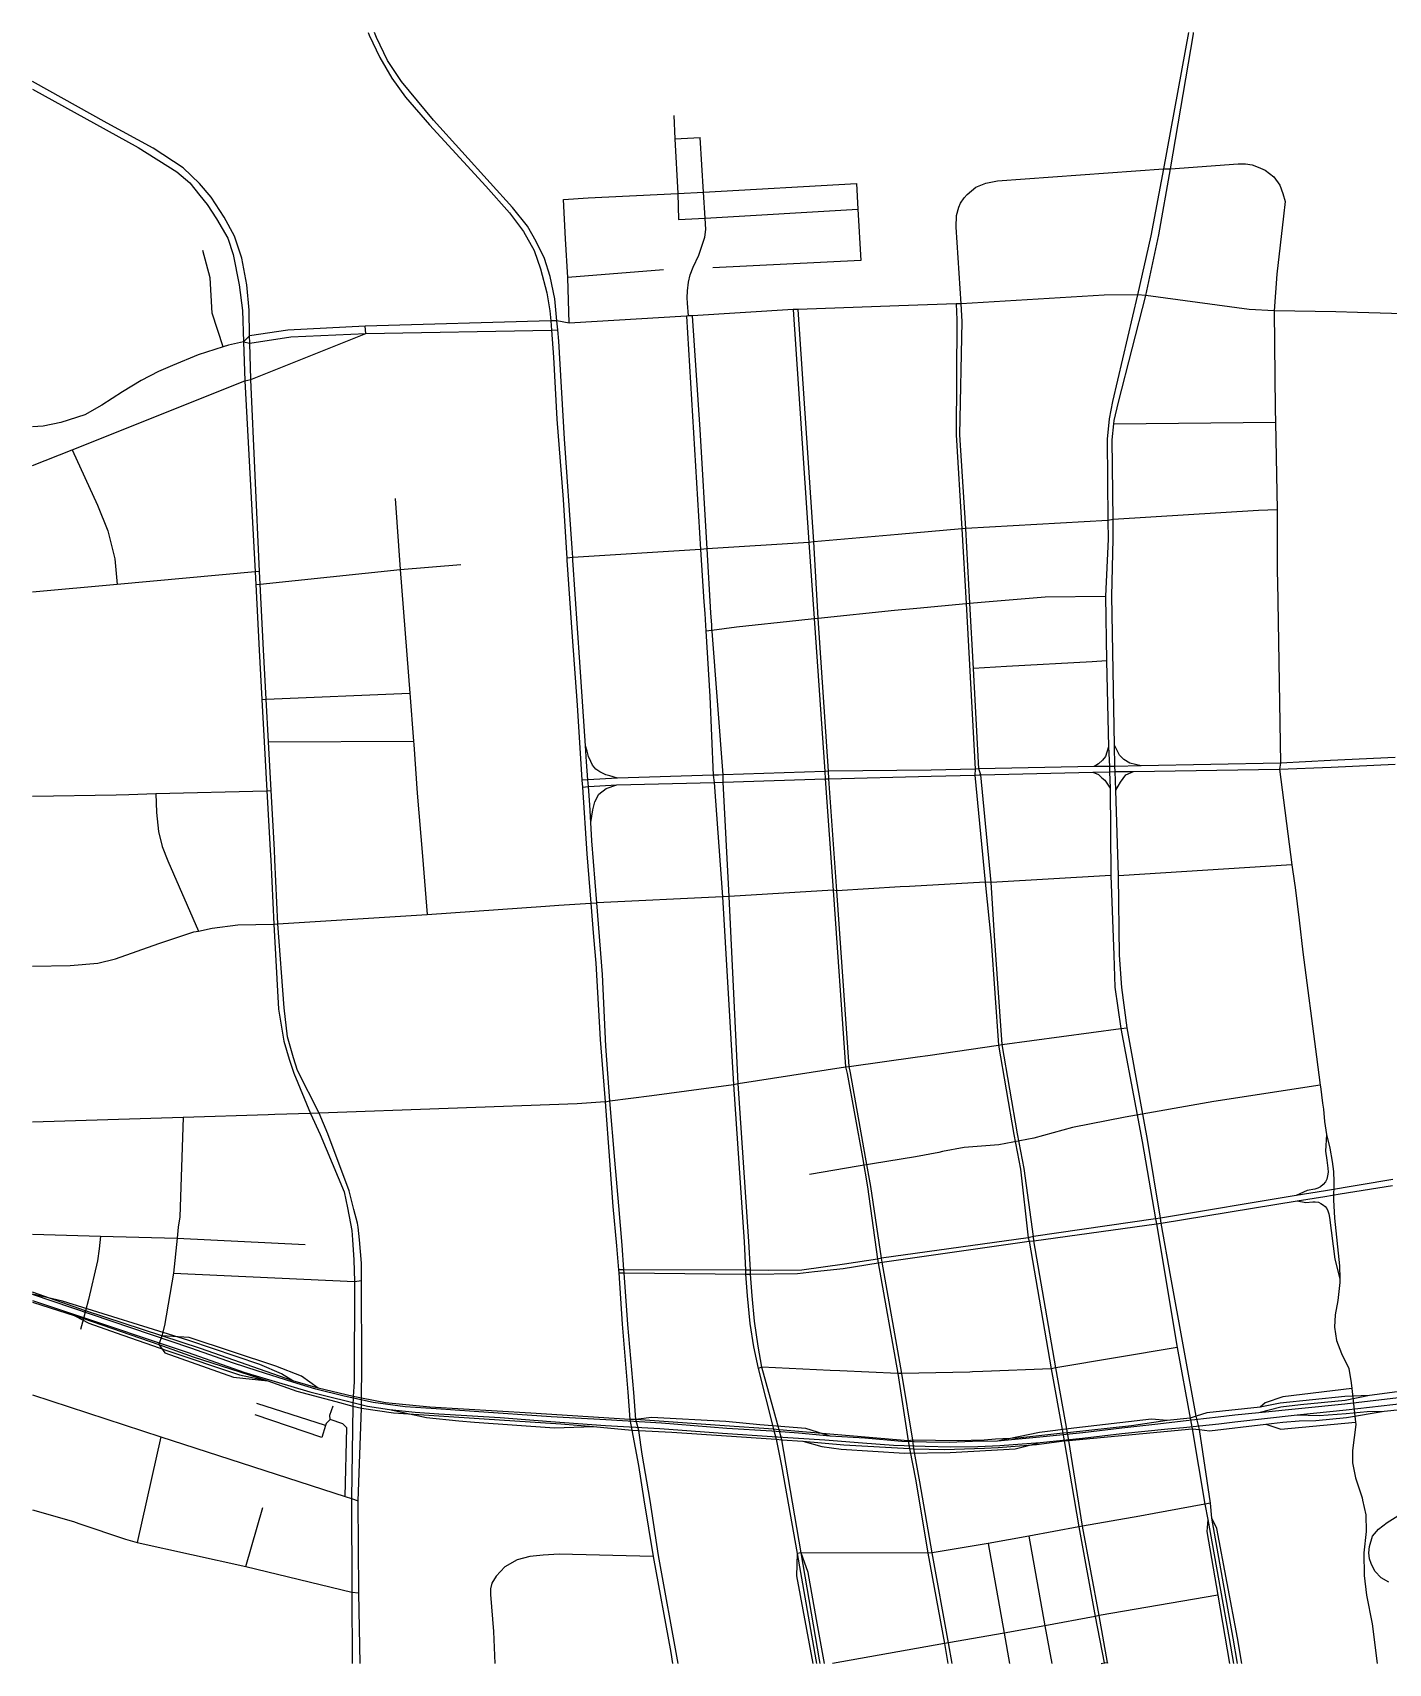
# Model space of a CAD drawing. Header units: inches. Extents: x 13422584 to 13430064, y 3681346 to 3685846.
# Drawn here: x 13422584 to 13426324, y 3681346 to 3685846 of the extents above; entities that cross this region are included whole.
import ezdxf

# ---------------------------------------------------------------- set-up
doc = ezdxf.new("R2010")
doc.units = ezdxf.units.IN
doc.header["$MEASUREMENT"] = 0

msp = doc.modelspace()

# ---------------------------------------------------------------- linework, layer by layer
for points in [[(13423509.4, 3685846), (13423512.1, 3685839.1), (13423541.3, 3685777.1), (13423574.4, 3685720.6), (13423612.6, 3685667.7), (13423678.7, 3685591.6), (13423771.9, 3685489.3), (13423834.2, 3685422)], [(13423845.4, 3685431.8), (13423689.8, 3685604.1), (13423600.8, 3685711.1), (13423562.9, 3685769), (13423531.8, 3685832.7), (13423526.7, 3685846)], [(13425772.6, 3685846), (13425702.9, 3685470.2), (13425668.1, 3685285.3), (13425631.2, 3685122.6), (13425562.4, 3684828.1), (13425553.1, 3684780.1), (13425547.8, 3684723.7), (13425549.7, 3684500), (13425550.1, 3684448.3)], [(13425564.2, 3684448.9), (13425564.1, 3684502.4), (13425561.4, 3684721.9), (13425565.9, 3684766.2), (13425566.9, 3684775.9), (13425579.1, 3684825.9), (13425654.4, 3685120.4), (13425690.2, 3685288.4), (13425722.3, 3685469.9), (13425785.5, 3685842.2)], [(13425785.5, 3685842.2), (13425786.2, 3685846)], [(13422999, 3685473.2), (13422916.3, 3685527.3), (13422789.6, 3685595.9), (13422583.6, 3685711.5)], [(13422583.6, 3685690.2), (13422875, 3685529), (13422981.2, 3685462)], [(13424352.2, 3685617), (13424355.6, 3685552.5), (13424363.5, 3685402.4), (13424365.4, 3685330.1), (13424438.7, 3685334.4), (13424859.8, 3685359)], [(13424355.6, 3685552.5), (13424424.8, 3685556.1)], [(13424392.6, 3685064.1), (13424389.8, 3685099.6), (13424388.9, 3685114.5), (13424389.8, 3685133), (13424393.1, 3685156.9), (13424397, 3685177.8), (13424405.4, 3685198.4), (13424420.9, 3685231.6), (13424431, 3685259.9), (13424437.6, 3685281.1), (13424440.3, 3685302.3), (13424438.7, 3685334.4), (13424434.1, 3685406), (13424424.8, 3685556.1)], [(13422981.2, 3685462), (13423016.9, 3685431.6), (13423045.1, 3685396.6), (13423065.3, 3685371.4), (13423091.2, 3685332.3), (13423121.6, 3685279.1), (13423136.8, 3685234), (13423153.7, 3685149.6), (13423162.4, 3685079.6), (13423164.9, 3684992.7), (13423169.3, 3684884.9), (13423197.7, 3684358.2), (13423199.6, 3684323.1), (13423208.2, 3684141.8), (13423215.8, 3684006.2), (13423222.3, 3683888.9), (13423229.8, 3683753.9), (13423238.9, 3683590), (13423240.3, 3683562.1), (13423248.6, 3683385.7), (13423261.8, 3683151.7), (13423276.1, 3683063.3), (13423291.2, 3683013.6), (13423303.8, 3682974.7), (13423349.7, 3682863.3)], [(13423374, 3682863.9), (13423314.2, 3682981.7), (13423302.8, 3683017), (13423286.9, 3683075.2), (13423277.1, 3683154.5), (13423260.4, 3683386.5), (13423252.1, 3683562.9), (13423250.7, 3683590.7), (13423241.6, 3683754.8), (13423234.1, 3683889), (13423227.6, 3684006.7), (13423220, 3684142.6), (13423211.4, 3684324.4), (13423209.8, 3684359), (13423185.9, 3684888.8), (13423182.9, 3684989.2), (13423181.8, 3685008.9), (13423180.8, 3685080.3), (13423174.1, 3685150), (13423160.6, 3685223.2), (13423140.9, 3685284.6), (13423112.4, 3685336.3), (13423075.8, 3685391.8), (13423043.7, 3685429.8), (13422999, 3685473.2)], [(13425145.4, 3685097.9), (13425131.2, 3685309.2), (13425132.4, 3685341.5), (13425138.4, 3685364.1), (13425143.2, 3685375.5), (13425153, 3685390.1), (13425161.7, 3685399.7), (13425185.6, 3685419.7), (13425213, 3685430.7), (13425245.3, 3685436.7), (13425702.9, 3685470.2), (13425722.3, 3685469.9)], [(13425722.3, 3685469.9), (13425908.8, 3685484.2), (13425929.6, 3685483.6), (13425948.2, 3685480.9), (13425964, 3685474.9), (13425983.5, 3685466.6), (13426007.5, 3685448), (13426023.9, 3685425), (13426032.6, 3685402.4), (13426038.7, 3685379.7), (13426034.5, 3685339.2), (13426015.7, 3685179.6), (13426008.3, 3685078.3), (13426011.6, 3684806.9), (13426012.3, 3684771.2), (13426017, 3684529.1), (13426017.1, 3684356.3)], [(13423834.2, 3685422), (13423899.5, 3685348.3), (13423937.3, 3685297.5), (13423966.8, 3685244.9), (13423985, 3685194.6), (13424001.6, 3685128.2), (13424010.5, 3685078.4), (13424012.7, 3685050.5), (13424014.6, 3685024.8), (13424020.3, 3684950), (13424029.7, 3684779.5), (13424046.7, 3684557.9), (13424055.2, 3684424.3), (13424057.1, 3684396.1), (13424057.5, 3684390.5), (13424072.2, 3684178.5), (13424085.4, 3683990), (13424098.9, 3683783.6)], [(13424123.5, 3683666.1), (13424120.6, 3683714.9), (13424116.7, 3683765.7), (13424115.1, 3683784.5), (13424111.2, 3683833.4), (13424108.3, 3683878.2), (13424093.2, 3684109.2), (13424074, 3684390.3), (13424073.5, 3684397.6), (13424071.8, 3684423.7), (13424051, 3684725.2), (13424035.6, 3684994.7), (13424032.5, 3685025.4), (13424029.9, 3685051.1), (13424023.8, 3685111.3), (13424011.3, 3685172.7), (13423995.4, 3685222.6), (13423972.2, 3685269.8), (13423948.8, 3685311.9), (13423907.3, 3685363.3), (13423845.4, 3685431.8)], [(13424064.1, 3685043.8), (13424060.2, 3685170.1), (13424054, 3685277.3), (13424047.7, 3685385.6), (13424115.7, 3685389.8), (13424363.5, 3685402.4), (13424434.1, 3685406), (13424855.9, 3685429.2), (13424859.8, 3685359), (13424867.8, 3685217.1)], [(13423109.5, 3684978.9), (13423078.9, 3685071.7), (13423073.7, 3685169.5), (13423053.4, 3685244.6)], [(13424324.2, 3685191.6), (13424060.2, 3685170.1)], [(13424867.8, 3685217.1), (13424459.7, 3685196.9)], [(13425631.2, 3685122.6), (13425539.1, 3685121.7), (13425145.4, 3685097.9), (13425131.4, 3685097.6), (13424973, 3685092.5), (13424695.8, 3685082.3), (13424681.8, 3685081.5), (13424403.5, 3685064.8), (13424392.6, 3685064.1), (13424387.2, 3685063.8), (13424064.1, 3685043.8), (13424029.9, 3685051.1)], [(13425131.4, 3685097.6), (13425133.3, 3685053), (13425130.9, 3684736.5), (13425147.2, 3684476.3), (13425158.6, 3684270.6), (13425183.8, 3683813.3), (13425182.6, 3683796.8), (13425211, 3683501.5), (13425228, 3683339.1), (13425247.8, 3683052.2), (13425290.4, 3682805.3)], [(13425300.6, 3682806.9), (13425258.1, 3683053.5), (13425238.3, 3683339.9), (13425228.2, 3683501.1), (13425199.3, 3683798), (13425194.1, 3683814.4), (13425178.8, 3684091.2), (13425168.9, 3684271.6), (13425157.5, 3684477.9), (13425141.1, 3684735.9), (13425147.6, 3685048.8), (13425145.4, 3685097.9)], [(13426178.5, 3685075.1), (13426008.3, 3685078.3), (13425939.9, 3685081.8), (13425654.4, 3685120.4), (13425631.2, 3685122.6)], [(13424029.9, 3685051.1), (13424012.7, 3685050.5), (13423501.3, 3685035.9), (13423287.6, 3685025.3), (13423181.8, 3685008.9), (13423164.9, 3684992.7)], [(13424387.2, 3685063.8), (13424425.5, 3684420.1), (13424435.6, 3684275.3), (13424437.5, 3684243.4)], [(13424454.8, 3684245), (13424444.8, 3684421.3), (13424424.7, 3684750.9), (13424403.5, 3685064.8)], [(13424681.8, 3685081.5), (13424724.4, 3684439.2), (13424739.3, 3684229), (13424769.1, 3683806.9), (13424769.9, 3683786.4), (13424792.3, 3683479.7), (13424826.1, 3682992.1), (13424830.7, 3682973.7), (13424872.5, 3682741.5)], [(13424881.3, 3682743.3), (13424839.6, 3682975.3), (13424835.9, 3682993.1), (13424801.8, 3683477.9), (13424779.9, 3683786.7), (13424779.2, 3683807.8), (13424750.8, 3684230.5), (13424739, 3684440.4), (13424695.8, 3685082.3)], [(13426237.9, 3685073.5), (13426178.5, 3685075.1)], [(13426457.2, 3685067.4), (13426237.9, 3685073.5)], [(13422583.6, 3684651.2), (13422692.8, 3684694.8), (13423169.3, 3684884.9), (13423185.9, 3684888.8), (13423503, 3685016.1), (13423501.3, 3685035.9)], [(13423164.9, 3684992.7), (13423182.9, 3684989.2), (13423296.3, 3685006.6), (13423503, 3685016.1), (13424014.6, 3685024.8), (13424032.5, 3685025.4)], [(13423164.9, 3684992.7), (13423123.9, 3684983.5), (13423109.5, 3684978.9), (13423039.9, 3684956.7), (13422969.8, 3684927.6), (13422931.1, 3684911), (13422883.4, 3684886.2), (13422831.4, 3684854.3), (13422774.3, 3684818), (13422727.3, 3684791.6), (13422661.5, 3684770.3), (13422612.3, 3684760), (13422583.6, 3684758.2)], [(13425565.9, 3684766.2), (13426012.3, 3684771.2)], [(13422692.8, 3684694.8), (13422762.6, 3684541.9), (13422791.2, 3684471.4), (13422810.3, 3684393.8), (13422816.6, 3684323.4)], [(13423583.6, 3684560.4), (13423597.8, 3684364.8), (13423624.3, 3684023), (13423634.5, 3683890.9), (13423635.3, 3683881.2), (13423644.1, 3683747), (13423658.7, 3683573.6), (13423672.2, 3683412.9)], [(13426017, 3684529.1), (13425965.6, 3684527.7), (13425564.1, 3684502.4), (13425549.7, 3684500), (13425157.5, 3684477.9), (13425147.2, 3684476.3), (13424970.9, 3684460.6), (13424739, 3684440.4), (13424724.4, 3684439.2), (13424444.8, 3684421.3), (13424425.5, 3684420.1), (13424073.5, 3684397.6), (13424057.1, 3684396.1)], [(13425550.1, 3684448.3), (13425543.1, 3684290.5), (13425545.6, 3684112.4), (13425551.7, 3683875), (13425553.8, 3683820.9), (13425554.4, 3683806.5)], [(13425569.6, 3683807.1), (13425568.9, 3683821), (13425567.8, 3683879.8), (13425560.7, 3684290.6), (13425564.2, 3684448.9)], [(13423199.6, 3684323.1), (13423211.4, 3684324.4), (13423597.8, 3684364.8), (13423764.6, 3684378.3)], [(13423209.8, 3684359), (13423197.7, 3684358.2), (13422816.6, 3684323.4), (13422583.6, 3684302.1)], [(13426017.1, 3684356.3), (13426017.6, 3684331.3)], [(13426017.6, 3684331.3), (13426025.5, 3683829.7), (13426023.1, 3683813.8), (13426057, 3683549.3), (13426065, 3683499.1)], [(13425023.1, 3684257.8), (13425158.6, 3684270.6), (13425168.9, 3684271.6), (13425199.9, 3684274.5), (13425376.6, 3684289.1), (13425543.1, 3684290.5)], [(13424437.5, 3684243.4), (13424439.6, 3684209.5)], [(13424440.5, 3684195.3), (13424457.6, 3684197.5), (13424525.7, 3684206.2), (13424697.4, 3684225.1), (13424739.3, 3684229), (13424750.8, 3684230.5), (13424961.4, 3684252), (13425012.2, 3684256.8)], [(13424456.8, 3684211), (13424454.8, 3684245)], [(13425012.2, 3684256.8), (13425023.1, 3684257.8)], [(13424439.6, 3684209.5), (13424440.5, 3684195.3), (13424451.6, 3684014.2), (13424461, 3683796.5), (13424463.6, 3683776.7), (13424486.2, 3683460.9), (13424516.9, 3682943.7), (13424546, 3682509.4), (13424549.7, 3682430.9), (13424549.9, 3682420), (13424554.6, 3682360.1)], [(13424568.3, 3682359.9), (13424564.2, 3682419.9), (13424563.5, 3682431.1), (13424559, 3682510.1), (13424529.6, 3682946.3), (13424504.8, 3683461.8), (13424488.5, 3683777.3), (13424488.8, 3683797.8), (13424457.7, 3684194.1), (13424457.6, 3684197.5), (13424456.8, 3684211)], [(13425545.6, 3684112.4), (13425506.3, 3684109.6), (13425270.1, 3684096.7), (13425178.8, 3684091.2)], [(13423215.8, 3684006.2), (13423227.6, 3684006.7), (13423624.3, 3684023)], [(13423234.1, 3683889), (13423634.5, 3683890.9)], [(13424196.7, 3683788.3), (13424176, 3683795.3), (13424165, 3683798.3), (13424157.4, 3683801.3), (13424148, 3683806.3), (13424137.4, 3683813.5), (13424128.3, 3683824.8), (13424123, 3683834.7), (13424117.3, 3683848.7), (13424113.1, 3683863.4), (13424108.3, 3683878.2)], [(13425551.7, 3683875), (13425543, 3683848.9), (13425535, 3683837.9), (13425523.7, 3683827.8), (13425512, 3683821.2)], [(13425641.6, 3683822.4), (13425610.4, 3683830.1), (13425593.7, 3683840.3), (13425582.1, 3683851.7), (13425567.8, 3683879.8)], [(13426163.5, 3683837.6), (13426025.5, 3683829.7), (13425641.6, 3683822.4), (13425568.9, 3683821)], [(13426342.1, 3683846), (13426163.5, 3683837.6)], [(13426165.8, 3683818.6), (13426342.2, 3683827.4)], [(13425568.9, 3683821), (13425553.8, 3683820.9), (13425512, 3683821.2), (13425194.1, 3683814.4), (13425183.8, 3683813.3), (13425061.9, 3683810.9), (13424779.2, 3683807.8), (13424769.1, 3683806.9), (13424488.8, 3683797.8), (13424475.9, 3683797.2), (13424461, 3683796.5), (13424196.7, 3683788.3), (13424115.1, 3683784.5), (13424098.9, 3683783.6)], [(13424098.9, 3683783.6), (13424100.5, 3683764.2), (13424112.1, 3683579.8), (13424123.5, 3683443.9)], [(13424194.8, 3683770), (13424463.6, 3683776.7), (13424488.5, 3683777.3), (13424769.9, 3683786.4), (13424779.9, 3683786.7), (13425062.3, 3683794.5)], [(13425062.3, 3683794.5), (13425182.6, 3683796.8), (13425184.8, 3683796.9), (13425195.1, 3683798), (13425199.3, 3683798), (13425508.6, 3683805.2), (13425554.4, 3683806.5), (13425569.6, 3683807.1)], [(13425508.6, 3683805.2), (13425523.7, 3683798.4), (13425533.5, 3683789.5), (13425541, 3683783.5), (13425555.7, 3683760.7)], [(13425554.4, 3683806.5), (13425555.7, 3683760.7), (13425558, 3683520.2), (13425565.8, 3683300.2), (13425569.2, 3683212.4), (13425585.8, 3683098), (13425627.2, 3682879.2)], [(13425569.6, 3683807.1), (13425620, 3683807.4), (13426023.1, 3683813.8), (13426165.8, 3683818.6)], [(13425642.8, 3682881.3), (13425603.2, 3683100), (13425588.3, 3683211.2), (13425581.5, 3683300.2), (13425579.3, 3683519.4), (13425571.6, 3683755.2), (13425569.6, 3683807.1)], [(13425571.6, 3683755.2), (13425584.3, 3683777.2), (13425599.2, 3683797.7), (13425620, 3683807.4)], [(13422583.6, 3683739.1), (13422813.9, 3683742.5), (13422849.2, 3683744), (13422923.8, 3683746), (13423229.8, 3683753.9), (13423241.6, 3683754.8)], [(13422923.8, 3683746), (13422925.3, 3683693.9), (13422931, 3683641.9), (13422940.5, 3683600.4), (13422956.7, 3683560.4), (13423040.8, 3683366.9)], [(13424100.5, 3683764.2), (13424116.7, 3683765.7), (13424194.8, 3683770)], [(13424123.5, 3683666.1), (13424129.4, 3683701), (13424134.3, 3683723.4), (13424145.7, 3683744.9), (13424165.8, 3683759.7), (13424194.8, 3683770)], [(13424139.9, 3683445), (13424126.5, 3683615.4), (13424123.5, 3683666.1)], [(13425558, 3683520.2), (13425228.2, 3683501.1), (13425211, 3683501.5), (13425002.9, 3683489.4)], [(13426057, 3683549.3), (13425579.3, 3683519.4)], [(13424976.3, 3683488.8), (13424801.8, 3683477.9), (13424792.3, 3683479.7), (13424504.8, 3683461.8), (13424486.2, 3683460.9), (13424139.9, 3683445)], [(13425002.9, 3683489.4), (13424976.3, 3683488.8)], [(13426065, 3683499.1), (13426066.5, 3683486.7)], [(13426066.5, 3683486.7), (13426077, 3683396.5), (13426087.6, 3683308.7), (13426125.5, 3683019.8), (13426135.6, 3682941.5), (13426136.1, 3682938)], [(13422583.6, 3683269.7), (13422687.5, 3683271.3), (13422763.6, 3683278.5), (13422811.8, 3683290.5), (13422931.7, 3683332), (13423028, 3683364.2), (13423040.8, 3683366.9), (13423079.1, 3683374.8), (13423149.4, 3683383.5), (13423248.6, 3683385.7), (13423260.4, 3683386.5), (13423672.2, 3683412.9), (13423998.3, 3683435.3)], [(13423998.3, 3683435.3), (13424034.7, 3683437.8)], [(13424034.7, 3683437.8), (13424123.5, 3683443.9)], [(13424123.5, 3683443.9), (13424139.9, 3683445)], [(13424123.5, 3683443.9), (13424131.2, 3683351.2), (13424136.9, 3683277.8), (13424149.5, 3683067.7), (13424163.2, 3682895.7), (13424175, 3682734.1), (13424184.3, 3682606.6), (13424194.3, 3682498.5), (13424199.6, 3682432.1), (13424200.5, 3682423.4), (13424210.2, 3682282), (13424225.6, 3682094.1), (13424231.1, 3682019.3), (13424236.4, 3681989.1), (13424254.5, 3681891.8), (13424269.2, 3681796.9), (13424295.1, 3681640.8), (13424343.8, 3681375.8), (13424349, 3681346)], [(13424364.3, 3681346), (13424310.4, 3681643.7), (13424287.1, 3681795.8), (13424264.8, 3681923), (13424255.4, 3681989), (13424247.8, 3682019.4), (13424241.6, 3682093.5), (13424225.8, 3682281), (13424215.5, 3682423.8), (13424214.8, 3682432.4), (13424209.8, 3682499.7), (13424200.9, 3682608.5), (13424189.2, 3682734.8), (13424176.2, 3682898.1), (13424164.8, 3683049.3), (13424155.6, 3683246.8), (13424139.9, 3683445)], [(13425052.8, 3683023.5), (13425247.8, 3683052.2), (13425258.1, 3683053.5), (13425585.8, 3683098), (13425603.2, 3683100)], [(13424163.2, 3682895.7), (13424176.2, 3682898.1), (13424292.1, 3682913.4), (13424516.9, 3682943.7), (13424529.6, 3682946.3), (13424826.1, 3682992.1), (13424835.9, 3682993.1), (13425024.3, 3683019.8)], [(13425024.3, 3683019.8), (13425052.8, 3683023.5)], [(13426135.6, 3682941.5), (13425842.1, 3682896.1), (13425597, 3682853), (13425452.2, 3682824.4), (13425345.9, 3682795.7), (13425249.2, 3682776.6), (13425153, 3682769.5), (13425093.6, 3682758.1)], [(13426136.1, 3682938), (13426142.1, 3682891.9)], [(13424163.2, 3682895.7), (13424085.3, 3682890.1), (13423374, 3682863.9)], [(13426142.1, 3682891.9), (13426144.2, 3682875.5), (13426147.6, 3682840.9), (13426153.2, 3682805.7)], [(13423233, 3682859.7), (13422999.1, 3682852.5), (13422583.6, 3682839.7)], [(13422999.1, 3682852.5), (13422989.5, 3682578.4)], [(13423251.8, 3682860.2), (13423233, 3682859.7)], [(13423349.7, 3682863.3), (13423251.8, 3682860.2)], [(13423374, 3682863.9), (13423349.7, 3682863.3)], [(13423349.7, 3682863.3), (13423376.7, 3682805.2), (13423442.8, 3682647), (13423451.9, 3682603.1), (13423460.4, 3682560)], [(13423479.3, 3682560.5), (13423469.7, 3682598.4), (13423456.8, 3682649.9), (13423397.7, 3682806.8), (13423374, 3682863.9)], [(13425627.2, 3682879.2), (13425644.1, 3682786.5)], [(13425658.8, 3682791.9), (13425642.8, 3682881.3)], [(13425290.4, 3682805.3), (13425308.3, 3682709.3)], [(13425318.4, 3682711.5), (13425300.6, 3682806.9)], [(13425793.4, 3682027.9), (13425723.1, 3682411.9), (13425697, 3682560.4), (13425694.7, 3682574.8), (13425658.8, 3682791.9)], [(13426153.2, 3682805.7), (13426150.5, 3682759.7), (13426154.1, 3682734.7), (13426156.2, 3682712.9), (13426157.1, 3682701.4), (13426156, 3682691), (13426153.8, 3682682.5), (13426150, 3682674.4), (13426143.9, 3682667.8), (13426136.5, 3682661.2), (13426129.3, 3682657.7), (13426120.7, 3682655), (13426099.6, 3682651), (13426069.5, 3682637.4)], [(13426153.2, 3682805.7), (13426162.3, 3682767.7), (13426168.5, 3682730.9), (13426171.9, 3682703.1), (13426173, 3682675.2), (13426172.5, 3682624.9), (13426174.7, 3682574.5), (13426189.1, 3682443.3), (13426189.4, 3682407)], [(13425083.3, 3682756.1), (13425019.2, 3682743.8), (13424861, 3682717.7), (13424726.6, 3682695.4)], [(13425093.6, 3682758.1), (13425083.3, 3682756.1)], [(13425644.1, 3682786.5), (13425680.8, 3682572.6), (13425683.8, 3682558.5), (13425740.6, 3682218), (13425777.2, 3682022.5)], [(13424872.5, 3682741.5), (13424886.8, 3682660.6)], [(13424895.7, 3682662.3), (13424881.3, 3682743.3)], [(13425308.3, 3682709.3), (13425330.2, 3682520), (13425332.9, 3682511.3), (13425392.9, 3682159.2), (13425425.7, 3681980.8), (13425428.8, 3681960.1)], [(13425441.7, 3681961.1), (13425438.6, 3681982.3), (13425406.2, 3682161.4), (13425345.7, 3682512.3), (13425344.2, 3682523.6), (13425318.4, 3682711.5)], [(13424886.8, 3682660.6), (13424914, 3682461.7), (13424916.5, 3682450.9), (13424970.6, 3682145.7), (13424998.6, 3681960.5)], [(13425011.8, 3681961.6), (13424981.5, 3682146.3), (13424927.3, 3682453.3), (13424925, 3682464), (13424895.7, 3682662.3)], [(13426148.6, 3682634.6), (13426190.9, 3682641.3), (13426335.2, 3682664.3)], [(13426335.5, 3682681.4), (13426150.5, 3682650.3)], [(13426150.5, 3682650.3), (13426069.5, 3682637.4), (13425694.7, 3682574.8), (13425680.8, 3682572.6), (13425344.2, 3682523.6), (13425330.2, 3682520), (13424925, 3682464), (13424914, 3682461.7), (13424822.8, 3682447.8), (13424705.5, 3682430.7), (13424614.8, 3682429.9), (13424563.5, 3682431.1), (13424549.7, 3682430.9), (13424214.8, 3682432.4), (13424199.6, 3682432.1)], [(13424200.5, 3682423.4), (13424215.5, 3682423.8), (13424549.9, 3682420), (13424564.2, 3682419.9), (13424693.2, 3682421.9), (13424740.7, 3682427.3), (13424819.1, 3682435.8), (13424916.5, 3682450.9), (13424927.3, 3682453.3), (13425332.9, 3682511.3), (13425345.7, 3682512.3), (13425683.8, 3682558.5), (13425697, 3682560.4), (13426071.8, 3682621.9), (13426148.6, 3682634.6)], [(13426071.8, 3682621.9), (13426095.9, 3682617.5), (13426115.5, 3682619.8), (13426122, 3682619.5), (13426130.6, 3682618.3), (13426137.4, 3682615.2), (13426144.5, 3682610.4), (13426149.6, 3682606.4), (13426153.6, 3682601), (13426156.7, 3682594.5), (13426159.2, 3682586.3), (13426161, 3682576.6), (13426176, 3682461.5), (13426189.4, 3682407)], [(13422989.5, 3682578.4), (13422985.4, 3682549.8)], [(13422583.6, 3682530.6), (13422770.6, 3682525.3), (13422982.2, 3682519.4), (13423335, 3682501.9)], [(13422770.6, 3682525.3), (13422767.1, 3682489.7), (13422762.9, 3682457.2), (13422737.5, 3682349.7), (13422729.5, 3682318.7), (13422723.5, 3682297.6), (13422715.4, 3682266.9)], [(13422985.4, 3682549.8), (13422982.2, 3682519.4), (13422971.9, 3682422.6), (13422947.2, 3682278.3), (13422939.7, 3682250.2), (13422931.8, 3682225.6)], [(13423460.4, 3682560), (13423464.1, 3682540.7), (13423465.8, 3682514.9)], [(13423485, 3682514.9), (13423482, 3682549.6), (13423479.3, 3682560.5)], [(13423465.8, 3682514.9), (13423469.2, 3682460), (13423471.5, 3682399.6), (13423470.4, 3682123), (13423467.6, 3682082.4), (13423466.8, 3682055.8), (13423463.5, 3681801.2), (13423463.9, 3681542.3), (13423465.4, 3681346)], [(13423487.4, 3681346), (13423483.6, 3681540.6), (13423482, 3681794.9), (13423490.6, 3682050.2), (13423490.5, 3682078), (13423491.7, 3682163.2), (13423491.1, 3682402.8), (13423490.5, 3682450.6), (13423485, 3682514.9)], [(13422971.9, 3682422.6), (13423471.5, 3682399.6), (13423491.1, 3682402.8)], [(13426189.4, 3682407), (13426189.4, 3682397.4), (13426183.8, 3682347.1), (13426176.4, 3682307.8), (13426174.7, 3682274.1), (13426180.6, 3682237.3), (13426193.9, 3682200.9), (13426214.6, 3682160.1), (13426221.1, 3682119.9), (13426222.8, 3682104.7), (13426233.1, 3682011.7), (13426233.8, 3682005.4), (13426224.5, 3681933), (13426224.5, 3681899), (13426233, 3681858.3), (13426251.1, 3681803.1), (13426252.5, 3681796.1)], [(13424247.8, 3682019.4), (13424231.1, 3682019.3), (13423957.9, 3682036.1), (13423679.2, 3682053.4), (13423557.2, 3682064.9), (13423490.5, 3682078), (13423467.6, 3682082.4), (13423371.6, 3682105.3), (13423301.4, 3682126), (13423047, 3682215.1), (13422939.7, 3682250.2), (13422729.5, 3682318.7), (13422583.6, 3682370)], [(13423014.9, 3682237), (13422666, 3682345.1), (13422583.6, 3682364.6)], [(13424622.8, 3681987), (13424498.9, 3681994.5), (13424318.7, 3682008.9), (13424165.2, 3682017.7), (13424014.4, 3682026.6), (13423802, 3682041.2), (13423696.8, 3682048.4), (13423611.5, 3682053.8), (13423522.7, 3682065.7), (13423442.8, 3682082.9), (13423365.1, 3682102.3), (13423301.6, 3682122.3), (13423203.1, 3682153.7), (13423137.9, 3682174.1), (13423019.9, 3682215.4), (13422583.6, 3682364.3)], [(13422583.6, 3682347.5), (13422682.8, 3682314.2), (13423012.4, 3682204), (13423166.5, 3682149.9), (13423347.9, 3682095.3), (13423507.6, 3682055.8), (13423568.3, 3682046.2), (13423638.6, 3682039.5), (13423703.9, 3682034.6), (13423781, 3682030.4), (13423873.1, 3682024.6), (13424013.1, 3682013.7), (13424163.7, 3682002), (13424313.4, 3681994.1), (13424486.6, 3681981.6), (13424624.1, 3681972.4)], [(13422583.6, 3682343), (13422723.5, 3682297.6), (13422931.8, 3682225.6), (13423026.3, 3682192.3), (13423232, 3682125.2), (13423312.8, 3682097.4), (13423419.9, 3682068.3), (13423466.8, 3682055.8), (13423490.6, 3682050.2), (13423579.5, 3682037.4), (13423829.2, 3682021.1), (13424040.9, 3682007.4), (13424130.4, 3681999.5), (13424236.4, 3681989.1), (13424255.4, 3681989)], [(13424554.6, 3682360.1), (13424562.1, 3682284.2), (13424572.4, 3682219.5), (13424585.3, 3682159.6), (13424627.6, 3681991.9), (13424634.7, 3681964.6)], [(13424650.1, 3681963.2), (13424643, 3681990), (13424595.5, 3682163.5), (13424584.9, 3682220.9), (13424574.5, 3682289.9), (13424568.3, 3682359.9)], [(13422682.8, 3682314.2), (13422739, 3682284.4), (13422814.2, 3682258.2), (13422953.7, 3682209.6)], [(13422931.8, 3682225.6), (13422948, 3682202.6), (13423137.8, 3682136), (13423232, 3682125.2)], [(13423371.6, 3682105.3), (13423325.1, 3682138.6), (13423254.8, 3682166.2), (13423015.2, 3682245.6), (13422939.7, 3682250.2)], [(13422953.7, 3682209.6), (13423154.2, 3682142.2), (13423232, 3682125.2)], [(13423301.4, 3682126), (13423269.7, 3682144.6), (13423210.7, 3682170.9), (13423014.9, 3682237)], [(13425740.6, 3682218), (13425406.2, 3682161.4), (13425392.9, 3682159.2), (13425204.6, 3682151)], [(13424783.9, 3682154.1), (13424595.5, 3682163.5), (13424585.3, 3682159.6)], [(13424810.2, 3682152.9), (13424783.9, 3682154.1)], [(13425176, 3682150.2), (13425168.6, 3682149.6), (13424981.5, 3682146.3), (13424970.6, 3682145.7), (13424810.2, 3682152.9)], [(13425204.6, 3682151), (13425176, 3682150.2)], [(13426782.1, 3682126.5), (13426654.9, 3682114.2), (13426492.5, 3682094.9), (13426203.6, 3682061.5)], [(13422583.6, 3682087.2), (13422937.5, 3681971.5), (13423446.1, 3681806.5), (13423463.5, 3681801.2), (13423482, 3681794.9)], [(13426203.1, 3682082.8), (13426024.9, 3682063.8), (13425970.1, 3682053.2), (13425822.3, 3682037.7), (13425793.4, 3682027.9), (13425777.2, 3682022.5)], [(13426204.5, 3682071.5), (13426081.2, 3682059.7), (13426027, 3682053.3), (13425966.5, 3682037.8)], [(13426222.8, 3682104.7), (13426032.6, 3682081.2), (13425984.1, 3682065.1), (13425970.1, 3682053.2)], [(13426347.6, 3682095.1), (13426271.6, 3682085.5), (13426203.1, 3682082.8)], [(13426271.6, 3682085.5), (13426204.5, 3682071.5)], [(13426206.7, 3682045.9), (13426657.3, 3682096.8), (13426784.6, 3682110.8)], [(13423404.7, 3682019.2), (13423393.7, 3682008.2), (13423391.8, 3682002.3), (13423381.1, 3681969.7), (13423197, 3682031.4)], [(13423391.8, 3682002.3), (13423202, 3682063.5)], [(13423446.1, 3681806.5), (13423449.9, 3681995.9), (13423438.9, 3682007.3), (13423404.7, 3682019.2), (13423403.4, 3682031), (13423412.4, 3682056.8)], [(13423568.3, 3682046.2), (13423670, 3682024.1), (13423759.2, 3682015.3), (13423802.9, 3682011.2)], [(13425899.6, 3682030.9), (13425853.6, 3682025.7), (13425757.2, 3682014.4)], [(13425802.7, 3681991), (13425793.4, 3682027.9)], [(13426203.6, 3682061.5), (13425966.5, 3682037.8), (13425899.6, 3682030.9)], [(13425900.4, 3682012.4), (13426071.6, 3682031.6), (13426206.7, 3682045.9)], [(13426071.6, 3682031.6), (13426132.5, 3682029.8), (13426206.8, 3682035.9)], [(13426206.8, 3682035.9), (13426265.1, 3682040.9), (13426311.8, 3682041.7)], [(13426208.2, 3682024.8), (13426311.8, 3682041.7), (13426357, 3682046.2)], [(13423802.9, 3682011.2), (13424023.4, 3681995.9), (13424130.4, 3681999.5)], [(13424590, 3682004.6), (13424496.2, 3682013.6), (13424290.7, 3682024.8), (13424247.8, 3682019.4)], [(13425208.4, 3681962.1), (13425136.7, 3681959.8), (13425011.8, 3681961.6), (13424998.6, 3681960.5), (13424643, 3681990), (13424627.6, 3681991.9), (13424492, 3682001.3), (13424247.8, 3682019.4)], [(13424255.4, 3681989), (13424346.9, 3681984.3), (13424634.7, 3681964.6), (13424650.1, 3681963.2), (13424708.6, 3681958.8), (13424821.8, 3681948.7), (13425002.8, 3681939.2), (13425014.9, 3681938.1), (13425098.7, 3681936), (13425209.6, 3681939.7)], [(13424783.8, 3681973), (13424716.4, 3681993.9), (13424590, 3682004.6)], [(13425757.2, 3682014.4), (13425687.6, 3682005.9), (13425588.5, 3681994.8), (13425480.6, 3681982.6), (13425362.5, 3681969.9), (13425245, 3681959.6), (13425176.6, 3681958), (13425112.3, 3681955.2), (13425049.7, 3681956.5), (13424981.4, 3681958.4), (13424879.4, 3681967), (13424783.8, 3681973), (13424696.5, 3681980.8), (13424622.8, 3681987)], [(13424624.1, 3681972.4), (13424768.5, 3681962.8), (13424873, 3681954.4), (13424958.3, 3681947.7), (13425045.7, 3681945.3), (13425116.8, 3681943.6), (13425190.9, 3681944.5), (13425252.1, 3681947.5), (13425362.7, 3681955.7), (13425479.8, 3681967.6), (13425587.8, 3681980.3), (13425715.2, 3681993.2), (13425758.7, 3681997.3)], [(13425777.2, 3682022.5), (13425713.2, 3682016.6), (13425614.6, 3682001.8), (13425438.6, 3681982.3), (13425425.7, 3681980.8), (13425301.1, 3681967.2), (13425239.7, 3681964.3)], [(13425455.6, 3681994.6), (13425360.8, 3681983.3), (13425245, 3681959.6)], [(13425247.1, 3681941.5), (13425352.7, 3681950.4), (13425428.8, 3681960.1), (13425441.7, 3681961.1), (13425782.4, 3681993.3), (13425802.7, 3681991)], [(13425713.2, 3682016.6), (13425670.1, 3682019.5), (13425455.6, 3681994.6)], [(13425758.7, 3681997.3), (13425855.4, 3682007), (13425900.4, 3682012.4)], [(13425777.2, 3682022.5), (13425782.4, 3681993.3), (13425817.4, 3681784.9), (13425825.5, 3681742.7)], [(13425802.7, 3681991), (13425829.7, 3681987.3), (13425985.6, 3682006), (13426032.3, 3682011.5), (13426077.4, 3682014.9), (13426123.5, 3682015.8), (13426208.2, 3682024.8)], [(13425836.7, 3681746.7), (13425833.3, 3681788.3), (13425802.7, 3681991)], [(13425985.6, 3682006), (13426026.8, 3681992.3), (13426233.1, 3682011.7)], [(13422937.5, 3681971.5), (13422871.8, 3681679.8)], [(13424634.7, 3681964.6), (13424649.6, 3681891.2), (13424692.7, 3681648.9), (13424743.9, 3681355.7)], [(13424754.1, 3681355.6), (13424703.3, 3681650.7), (13424650.1, 3681963.2)], [(13424708.6, 3681958.8), (13424760.8, 3681944.6), (13424813.7, 3681937.4), (13424988.9, 3681926.5)], [(13424988.9, 3681926.5), (13425114.9, 3681928.3), (13425294.1, 3681937.7), (13425362.7, 3681955.7)], [(13424998.6, 3681960.5), (13425002.8, 3681939.2), (13425020.3, 3681850.1), (13425053.1, 3681650), (13425099, 3681400.8), (13425108.7, 3681346)], [(13425119.8, 3681346), (13425110.4, 3681403.1), (13425065.4, 3681650.7), (13425031.3, 3681847), (13425014.9, 3681938.1), (13425011.8, 3681961.6)], [(13425239.7, 3681964.3), (13425208.4, 3681962.1)], [(13425209.6, 3681939.7), (13425247.1, 3681941.5)], [(13425428.8, 3681960.1), (13425470, 3681722.8), (13425514.7, 3681475), (13425539.3, 3681347.4), (13425539.6, 3681346)], [(13425549.2, 3681346), (13425548.6, 3681348.8), (13425525.3, 3681477.7), (13425480.2, 3681724.2), (13425441.7, 3681961.1)], [(13422583.6, 3681769.3), (13422696, 3681737.6), (13422710.9, 3681731.6), (13422839.9, 3681688.9), (13422871.8, 3681679.8), (13423171.6, 3681612.9), (13423463.9, 3681542.3), (13423483.6, 3681540.6)], [(13423171.6, 3681612.9), (13423218.2, 3681775.8)], [(13425677.1, 3681759.6), (13425638.2, 3681752.6)], [(13425833.3, 3681788.3), (13425817.4, 3681784.9), (13425677.1, 3681759.6)], [(13426252.5, 3681796.1), (13426261.7, 3681755.9)], [(13426324.7, 3681570.4), (13426304.1, 3681581.8), (13426286.4, 3681600.3), (13426275.7, 3681621.5), (13426271.8, 3681634.9), (13426269.7, 3681651.3), (13426271.5, 3681668.9), (13426279.9, 3681696.7), (13426296.6, 3681716.4), (13426320.5, 3681734.3), (13426374.5, 3681768.7)], [(13425638.2, 3681752.6), (13425480.2, 3681724.2), (13425470, 3681722.8), (13425331.8, 3681697.4), (13425219.9, 3681676.8), (13425065.4, 3681650.7), (13425053.1, 3681650), (13424703.3, 3681650.7), (13424692.7, 3681648.9)], [(13425825.5, 3681742.7), (13425822.7, 3681709.6), (13425853, 3681533.9), (13425884.9, 3681346)], [(13425825.5, 3681742.7), (13425884.5, 3681414.2)], [(13425919.5, 3681346), (13425907.3, 3681416.4), (13425850.6, 3681718.2), (13425836.7, 3681746.7)], [(13425895.4, 3681416), (13425836.7, 3681746.7)], [(13426261.7, 3681755.9), (13426262.7, 3681710.1), (13426255.9, 3681650.9), (13426256.5, 3681588.2), (13426263, 3681534.4), (13426278.5, 3681455.5), (13426292.7, 3681346)], [(13425219.9, 3681676.8), (13425263.5, 3681429), (13425278.4, 3681346)], [(13425331.8, 3681697.4), (13425375.4, 3681449.5), (13425394.7, 3681346)], [(13424295.1, 3681640.8), (13424036.5, 3681647.7), (13423991.8, 3681644.7), (13423955.1, 3681641.2), (13423920.4, 3681632), (13423886.1, 3681612.2), (13423861.9, 3681587.1), (13423850.5, 3681567.3), (13423846.9, 3681552.1), (13423846.6, 3681535.9), (13423854.5, 3681433.9), (13423858.6, 3681346)], [(13424692.7, 3681648.9), (13424690.8, 3681587.2), (13424735.8, 3681346)], [(13424768.4, 3681346), (13424746.4, 3681466.7), (13424723, 3681596.4), (13424703.3, 3681650.7)], [(13425853, 3681533.9), (13425525.3, 3681477.7), (13425514.7, 3681475), (13425375.4, 3681449.5), (13425263.5, 3681429), (13425110.4, 3681403.1), (13425099, 3681400.8), (13424789.7, 3681346)], [(13425884.5, 3681414.2), (13425895.9, 3681346)], [(13425907.2, 3681346), (13425895.4, 3681416)], [(13424743.9, 3681355.7), (13424745.6, 3681346)], [(13424755.8, 3681346), (13424754.1, 3681355.6)], [(13425530.9, 3681346), (13425539.3, 3681347.4), (13425548.6, 3681348.8)]]:
    msp.add_lwpolyline(points)

doc.saveas('drawing.dxf')
